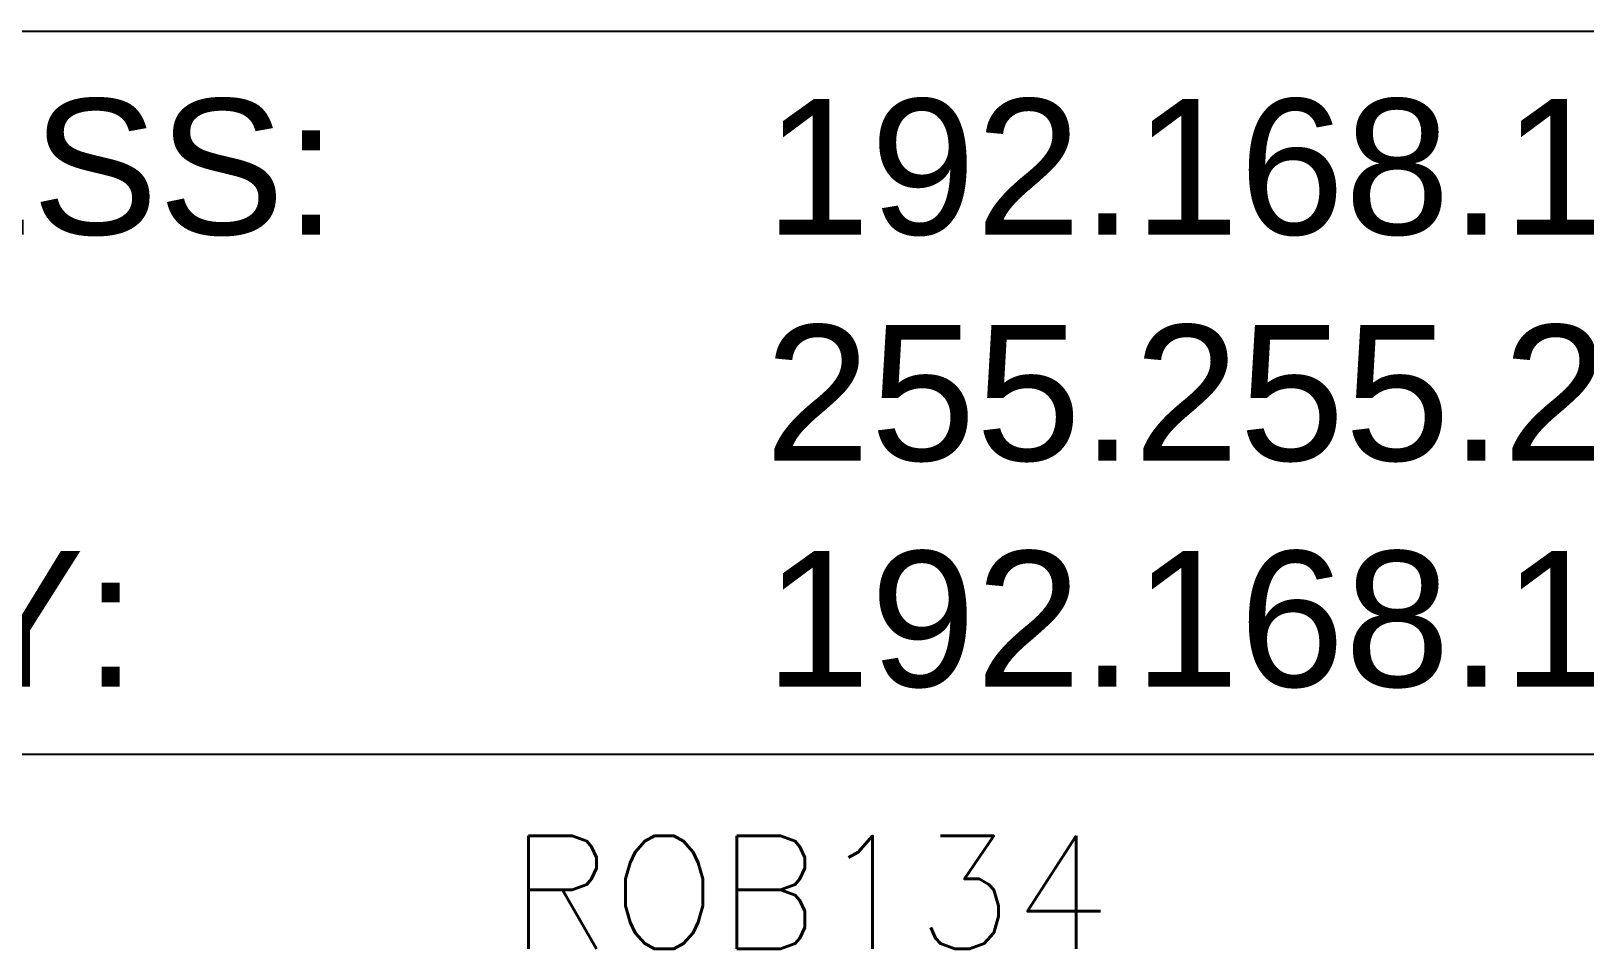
# Model space of a CAD drawing. Header units: inches. Extents: x 0 to 34, y 0 to 22.
# Drawn here: x 24.573 to 26.291, y 6.562 to 7.578 of the extents above; entities that cross this region are included whole.
import ezdxf
from ezdxf.enums import TextEntityAlignment as Align

# ---------------------------------------------------------------- set-up
doc = ezdxf.new("R2010")
doc.units = ezdxf.units.IN
doc.header["$MEASUREMENT"] = 0
doc.layers.add('PSYMS', color=7, linetype='Continuous')
doc.layers.add('PTAG', color=150, linetype='Continuous')
doc.styles.get("Standard").update_dxf_attribs({"font": 'arial.ttf'})
doc.styles.add('WD', font='romans.shx')

# ---------------------------------------------------------------- blocks, each defined once
blk = doc.blocks.new('HDV1_RIB30')
at = {"style": 'WD', "width": 0.7}
for tag, p in [('INST', (1.8125, 1.7946)), ('LOC', (1.8125, 1.625)), ('DESC1', (1.8125, 1.4688)), ('DESC2', (1.8125, 1.3125)), ('DESC3', (1.8125, 1.1646)), ('XREF', (1.8125, 0.5938))]:
    blk.add_attdef(tag, text='', height=0.125, dxfattribs=at).set_placement(p, align=Align.TOP_LEFT)
at = {"style": 'WD', "width": 0.8}
blk.add_attdef('TERM01', text='', height=0.125, dxfattribs=at).set_placement((0.75, 1), align=Align.MIDDLE_LEFT)
at = {"style": 'WD', "flags": 1}
blk.add_attdef('X0TERM01', (0.6875, 1), '', height=0.005, dxfattribs=at)
at = {"style": 'WD'}
blk.add_attdef('TAG1', text='', height=0.125, dxfattribs=at).set_placement((1.8125, 1), align=Align.TOP_LEFT)
at = {"style": 'WD', "flags": 9}
for tag, p in [('FAMILY', (2.0172, 0.9648)), ('CAT', (2.0422, 0.9207)), ('MFG', (2.0403, 0.9012)), ('ASSYCODE', (2.0425, 0.8839))]:
    blk.add_attdef(tag, text='', height=0.01, dxfattribs=at).set_placement(p, align=Align.TOP_LEFT)

msp = doc.modelspace()

# ---------------------------------------------------------------- block references
at = {"layer": 'PSYMS'}
ref = msp.add_blockref('HDV1_RIB30', (24.5141, 4.4914), dxfattribs=at)
ref.add_attrib('P_TAG1', 'ROB134', dxfattribs={"layer": 'PTAG', "height": 0.125, "style": 'WD', "flags": 8}).set_placement((25.4335, 6.625), align=Align.MIDDLE_CENTER)

# ---------------------------------------------------------------- texts
at = {"insert": (23.5841, 7.5026), "char_height": 0.15, "attachment_point": 1, "bg_fill": 16, "box_fill_scale": 1.5, "bg_fill_color": 256, "bg_fill_transparency": 0}
msp.add_mtext_dynamic_manual_height_columns('IP ADDRESS: ^I192.168.100.100\\PSUBNET:^I^I255.255.255.0\\PGATEWAY: ^I^I192.168.100.1', width=3.521753, gutter_width=1, heights=[0], dxfattribs=at)

doc.saveas('drawing.dxf')
